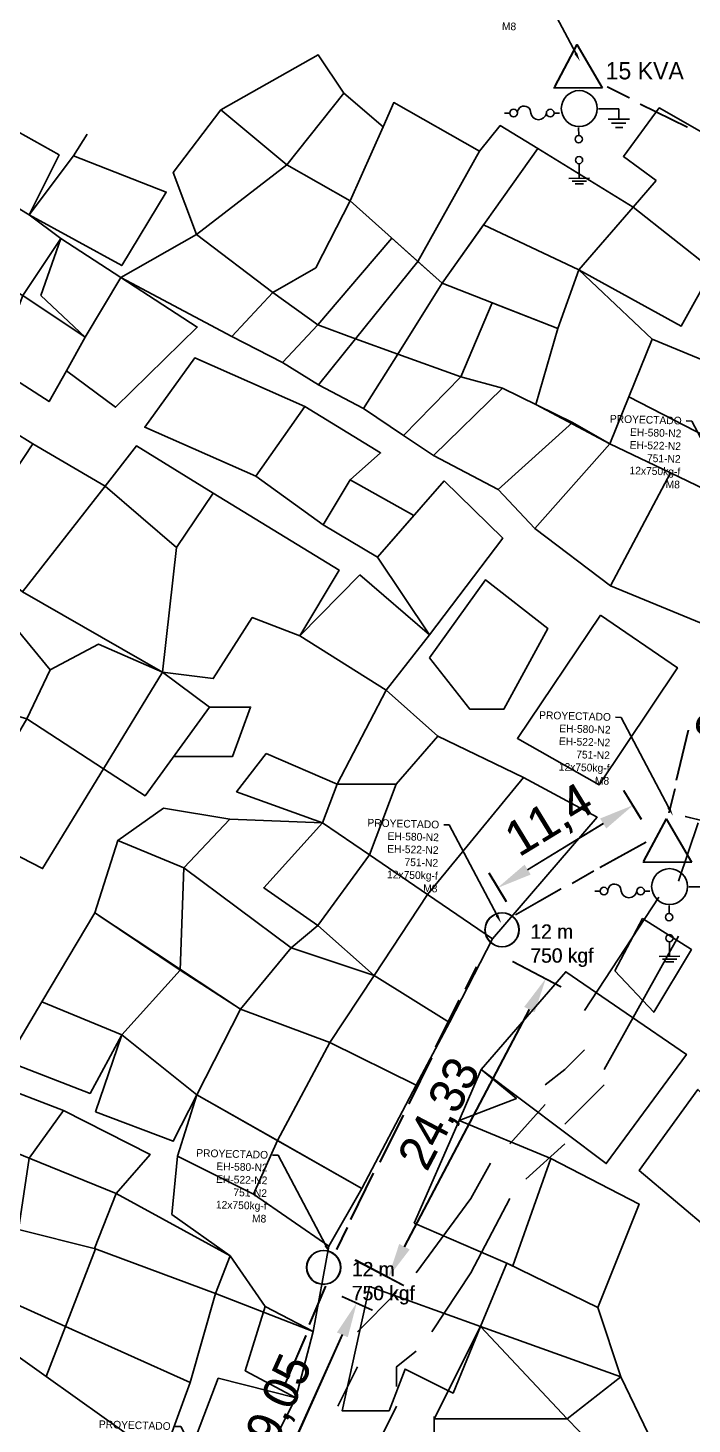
# Model space of a CAD drawing. Header units: millimetres. Extents: x -3588 to 75209, y -3737 to 38254.
# Drawn here: x 4585.4 to 4633.3, y 20793.7 to 20894.3 of the extents above; entities that cross this region are included whole.
import ezdxf
from ezdxf import colors
from ezdxf.entities.mleader import LeaderData, LeaderLine
from ezdxf.math import Vec2, Vec3

# ---------------------------------------------------------------- set-up
doc = ezdxf.new("R2010")
doc.units = ezdxf.units.MM
doc.linetypes.add('CONTINUA', pattern=[0])
doc.layers.add('Mancheta', color=255, linetype='Continuous')
doc.layers.add('P', color=253, linetype='Continuous')
doc.dimstyles.new('ISO-25', dxfattribs={"dimtxt": 2.5, "dimasz": 2.5, "dimexe": 1.25, "dimexo": 0.625, "dimtad": 1, "dimtxsty": 'Standard', "dimcen": 2.5, "dimadec": 0, "dimazin": 0, "dimtfac": 1, "dimtmove": 0, "dimatfit": 3, "dimfxl": 1, "dimarcsym": 0})

# ---------------------------------------------------------------- blocks, each defined once
blk = doc.blocks.new('*D259')
at = {"color": 0, "lineweight": -2, "transparency": 16777216}
for p, q in [((4577.37, 20795.4), (4575.55, 20792.34)), ((4593.36, 20783.24), (4578.34, 20792.14)), ((4596.69, 20783.96), (4594.87, 20780.89))]:
    blk.add_line(p, q, dxfattribs=at)
at = {"color": 0, "transparency": 16777216}
for points in [[(4578.55, 20792.5), (4578.13, 20791.78), (4576.19, 20793.42)], [(4593.57, 20783.6), (4593.15, 20782.88), (4595.51, 20781.97)]]:
    blk.add_solid(points, dxfattribs=at)
at = {"layer": 'Defpoints', "color": 0, "transparency": 16777216}
for p in [(4577.69, 20795.94), (4576.19, 20793.42), (4597.01, 20784.49)]:
    blk.add_point(p, dxfattribs=at)
at = {"color": 0, "transparency": 16777216, "insert": (4586.91, 20789.48), "char_height": 2.5, "attachment_point": 5, "rotation": 329.3458}
blk.add_mtext('22,45', dxfattribs=at)
blk = doc.blocks.new('*D270')
at = {"color": 0, "lineweight": -2, "transparency": 16777216}
for p, q in [((4608.1, 20802.88), (4610.29, 20801.89)), ((4608.13, 20800.13), (4602.37, 20787.31)), ((4600.29, 20785.5), (4602.48, 20784.52))]:
    blk.add_line(p, q, dxfattribs=at)
at = {"color": 0, "transparency": 16777216}
for points in [[(4607.75, 20800.3), (4608.51, 20799.96), (4609.15, 20802.41)], [(4601.99, 20787.48), (4602.75, 20787.14), (4601.34, 20785.03)]]:
    blk.add_solid(points, dxfattribs=at)
at = {"layer": 'Defpoints', "color": 0, "transparency": 16777216}
for p in [(4607.53, 20803.14), (4599.72, 20785.76), (4601.34, 20785.03)]:
    blk.add_point(p, dxfattribs=at)
at = {"color": 0, "transparency": 16777216, "insert": (4603.35, 20794.57), "char_height": 2.5, "attachment_point": 5, "rotation": 65.7999}
blk.add_mtext('19,05', dxfattribs=at)
blk = doc.blocks.new('*D271')
at = {"color": 0, "lineweight": -2, "transparency": 16777216}
for p, q in [((4620.39, 20827.04), (4623.89, 20825.2)), ((4612.6, 20806.47), (4621.61, 20823.57)), ((4609.05, 20805.52), (4612.54, 20803.67))]:
    blk.add_line(p, q, dxfattribs=at)
at = {"color": 0, "transparency": 16777216}
for points in [[(4621.25, 20823.77), (4621.98, 20823.38), (4622.78, 20825.79)], [(4612.23, 20806.66), (4612.97, 20806.27), (4611.43, 20804.26)]]:
    blk.add_solid(points, dxfattribs=at)
at = {"layer": 'Defpoints', "color": 0, "transparency": 16777216}
for p in [(4619.84, 20827.33), (4622.78, 20825.79), (4608.49, 20805.81)]:
    blk.add_point(p, dxfattribs=at)
at = {"color": 0, "transparency": 16777216, "insert": (4615.26, 20815.99), "char_height": 2.5, "attachment_point": 5, "rotation": 62.208}
blk.add_mtext('24,33', dxfattribs=at)
blk = doc.blocks.new('*D272')
at = {"color": 0, "lineweight": -2, "transparency": 16777216}
for p, q in [((4629.68, 20837.29), (4628.41, 20839.36)), ((4621.47, 20833.65), (4626.93, 20836.99)), ((4619.95, 20831.35), (4618.69, 20833.42))]:
    blk.add_line(p, q, dxfattribs=at)
at = {"color": 0, "transparency": 16777216}
for points in [[(4626.72, 20837.34), (4627.15, 20836.63), (4629.07, 20838.29)], [(4621.25, 20834.01), (4621.69, 20833.3), (4619.34, 20832.35)]]:
    blk.add_solid(points, dxfattribs=at)
at = {"layer": 'Defpoints', "color": 0, "transparency": 16777216}
for p in [(4629.07, 20838.29), (4630, 20836.75), (4620.28, 20830.81)]:
    blk.add_point(p, dxfattribs=at)
at = {"color": 0, "transparency": 16777216, "insert": (4623.12, 20837.1), "char_height": 2.5, "attachment_point": 5, "rotation": 31.4104}
blk.add_mtext('11,4', dxfattribs=at)
blk = doc.blocks.new('*D273')
at = {"color": 0, "lineweight": -2, "transparency": 16777216}
for p, q in [((4637.62, 20856.93), (4641.52, 20855.97)), ((4636.13, 20839.26), (4639.71, 20853.84)), ((4632.85, 20837.49), (4636.74, 20836.53))]:
    blk.add_line(p, q, dxfattribs=at)
at = {"color": 0, "transparency": 16777216}
for points in [[(4639.3, 20853.94), (4640.11, 20853.74), (4640.3, 20856.27)], [(4635.72, 20839.36), (4636.53, 20839.16), (4635.53, 20836.83)]]:
    blk.add_solid(points, dxfattribs=at)
at = {"layer": 'Defpoints', "color": 0, "transparency": 16777216}
for p in [(4637.01, 20857.08), (4640.3, 20856.27), (4632.24, 20837.64)]:
    blk.add_point(p, dxfattribs=at)
at = {"color": 0, "transparency": 16777216, "insert": (4635.89, 20847.05), "char_height": 2.5, "attachment_point": 5, "rotation": 76.2074}
blk.add_mtext('20,02', dxfattribs=at)
blk = doc.blocks.new('*D725')
at = {"color": 0, "lineweight": -2, "transparency": 16777216}
for p, q in [((4577.35, 20795.4), (4575.53, 20792.34)), ((4593.33, 20783.24), (4578.32, 20792.14)), ((4596.66, 20783.95), (4594.85, 20780.89))]:
    blk.add_line(p, q, dxfattribs=at)
at = {"color": 0, "transparency": 16777216}
for points in [[(4578.53, 20792.5), (4578.11, 20791.78), (4576.17, 20793.41)], [(4593.55, 20783.6), (4593.12, 20782.88), (4595.49, 20781.96)]]:
    blk.add_solid(points, dxfattribs=at)
at = {"layer": 'Defpoints', "color": 0, "transparency": 16777216}
for p in [(4577.67, 20795.94), (4576.17, 20793.41), (4596.98, 20784.49)]:
    blk.add_point(p, dxfattribs=at)
at = {"color": 0, "transparency": 16777216, "insert": (4586.89, 20789.48), "char_height": 2.5, "attachment_point": 5, "rotation": 329.3458}
blk.add_mtext('22,45', dxfattribs=at)
blk = doc.blocks.new('*D736')
at = {"color": 0, "lineweight": -2, "transparency": 16777216}
for p, q in [((4608.08, 20802.88), (4610.27, 20801.89)), ((4608.1, 20800.12), (4602.34, 20787.31)), ((4600.26, 20785.5), (4602.46, 20784.51))]:
    blk.add_line(p, q, dxfattribs=at)
at = {"color": 0, "transparency": 16777216}
for points in [[(4607.72, 20800.29), (4608.48, 20799.95), (4609.13, 20802.4)], [(4601.96, 20787.48), (4602.72, 20787.13), (4601.32, 20785.03)]]:
    blk.add_solid(points, dxfattribs=at)
at = {"layer": 'Defpoints', "color": 0, "transparency": 16777216}
for p in [(4607.51, 20803.13), (4599.69, 20785.75), (4601.32, 20785.03)]:
    blk.add_point(p, dxfattribs=at)
at = {"color": 0, "transparency": 16777216, "insert": (4603.32, 20794.57), "char_height": 2.5, "attachment_point": 5, "rotation": 65.7999}
blk.add_mtext('19,05', dxfattribs=at)
blk = doc.blocks.new('*D737')
at = {"color": 0, "lineweight": -2, "transparency": 16777216}
for p, q in [((4620.37, 20827.04), (4623.86, 20825.2)), ((4612.58, 20806.47), (4621.59, 20823.57)), ((4609.02, 20805.51), (4612.52, 20803.67))]:
    blk.add_line(p, q, dxfattribs=at)
at = {"color": 0, "transparency": 16777216}
for points in [[(4621.22, 20823.76), (4621.96, 20823.38), (4622.76, 20825.78)], [(4612.21, 20806.66), (4612.94, 20806.27), (4611.41, 20804.25)]]:
    blk.add_solid(points, dxfattribs=at)
at = {"layer": 'Defpoints', "color": 0, "transparency": 16777216}
for p in [(4619.82, 20827.33), (4622.76, 20825.78), (4608.47, 20805.8)]:
    blk.add_point(p, dxfattribs=at)
at = {"color": 0, "transparency": 16777216, "insert": (4615.24, 20815.99), "char_height": 2.5, "attachment_point": 5, "rotation": 62.208}
blk.add_mtext('24,33', dxfattribs=at)
blk = doc.blocks.new('*D738')
at = {"color": 0, "lineweight": -2, "transparency": 16777216}
for p, q in [((4629.66, 20837.28), (4628.39, 20839.35)), ((4621.45, 20833.65), (4626.91, 20836.98)), ((4619.93, 20831.34), (4618.66, 20833.41))]:
    blk.add_line(p, q, dxfattribs=at)
at = {"color": 0, "transparency": 16777216}
for points in [[(4626.69, 20837.34), (4627.13, 20836.63), (4629.04, 20838.29)], [(4621.23, 20834), (4621.67, 20833.29), (4619.31, 20832.35)]]:
    blk.add_solid(points, dxfattribs=at)
at = {"layer": 'Defpoints', "color": 0, "transparency": 16777216}
for p in [(4629.04, 20838.29), (4629.98, 20836.75), (4620.25, 20830.81)]:
    blk.add_point(p, dxfattribs=at)
at = {"color": 0, "transparency": 16777216, "insert": (4623.09, 20837.09), "char_height": 2.5, "attachment_point": 5, "rotation": 31.4104}
blk.add_mtext('11,4', dxfattribs=at)
blk = doc.blocks.new('*D739')
at = {"color": 0, "lineweight": -2, "transparency": 16777216}
for p, q in [((4637.6, 20856.93), (4641.49, 20855.97)), ((4636.1, 20839.26), (4639.68, 20853.84)), ((4632.83, 20837.49), (4636.72, 20836.53))]:
    blk.add_line(p, q, dxfattribs=at)
at = {"color": 0, "transparency": 16777216}
for points in [[(4639.28, 20853.94), (4640.09, 20853.74), (4640.28, 20856.27)], [(4635.7, 20839.36), (4636.51, 20839.16), (4635.51, 20836.83)]]:
    blk.add_solid(points, dxfattribs=at)
at = {"layer": 'Defpoints', "color": 0, "transparency": 16777216}
for p in [(4636.99, 20857.07), (4640.28, 20856.27), (4632.22, 20837.64)]:
    blk.add_point(p, dxfattribs=at)
at = {"color": 0, "transparency": 16777216, "insert": (4635.87, 20847.04), "char_height": 2.5, "attachment_point": 5, "rotation": 76.2074}
blk.add_mtext('20,02', dxfattribs=at)

msp = doc.modelspace()

# ---------------------------------------------------------------- linework, layer by layer
at = {"color": 10}
for p, q in [((4623.397, 20890.09), (4625.023, 20893.145)), ((4623.419, 20890.093), (4625.046, 20893.149)), ((4625.023, 20893.145), (4626.845, 20890.025)), ((4625.046, 20893.149), (4626.868, 20890.028)), ((4626.845, 20890.025), (4623.344, 20890.025)), ((4626.868, 20890.028), (4623.367, 20890.028)), ((4627.192, 20890.081), (4628.792, 20889.303)), ((4627.215, 20890.085), (4628.814, 20889.306)), ((4626.572, 20888.508), (4628.049, 20888.507)), ((4628.049, 20888.507), (4628.049, 20887.772)), ((4629.581, 20888.839), (4632.98, 20887.185)), ((4629.604, 20888.843), (4633.003, 20887.189)), ((4619.795, 20888.194), (4620.18, 20888.194)), ((4623.37, 20888.194), (4623.759, 20888.194)), ((4627.263, 20887.751), (4628.812, 20887.75)), ((4627.507, 20887.477), (4628.55, 20887.477)), ((4625.146, 20887.154), (4625.151, 20886.577)), ((4627.797, 20887.148), (4628.323, 20887.148)), ((4625.181, 20884.548), (4625.192, 20883.497)), ((4625.938, 20883.506), (4624.444, 20883.489)), ((4625.707, 20883.298), (4624.682, 20883.286)), ((4625.489, 20883.095), (4624.899, 20883.088)), ((4633.051, 20843.709), (4632.168, 20840.107)), ((4633.073, 20843.712), (4632.191, 20840.11)), ((4632.073, 20839.488), (4631.65, 20837.76)), ((4632.096, 20839.492), (4631.672, 20837.764)), ((4629.824, 20834.262), (4631.451, 20837.317)), ((4629.847, 20834.265), (4631.474, 20837.321)), ((4631.451, 20837.317), (4633.273, 20834.197)), ((4631.474, 20837.321), (4633.295, 20834.2)), ((4626.674, 20833.8), (4629.983, 20835.629)), ((4626.697, 20833.803), (4630.006, 20835.633)), ((4633.273, 20834.197), (4629.771, 20834.197)), ((4633.295, 20834.2), (4629.794, 20834.2)), ((4626.227, 20833.554), (4624.685, 20832.666)), ((4626.25, 20833.558), (4624.708, 20832.67)), ((4623.859, 20832.273), (4620.582, 20830.387)), ((4623.881, 20832.277), (4620.605, 20830.391)), ((4626.308, 20832.104), (4626.693, 20832.104)), ((4629.883, 20832.104), (4630.272, 20832.104)), ((4633.085, 20832.418), (4634.562, 20832.417)), ((4631.659, 20831.064), (4631.664, 20830.487)), ((4631.694, 20828.458), (4631.705, 20827.408)), ((4632.451, 20827.416), (4630.957, 20827.399)), ((4632.22, 20827.208), (4631.195, 20827.196)), ((4617.76, 20826.632), (4616.971, 20825.037)), ((4617.782, 20826.636), (4616.994, 20825.041)), ((4632.002, 20827.005), (4631.412, 20826.999)), ((4616.503, 20824.251), (4614.828, 20820.861)), ((4616.526, 20824.254), (4614.851, 20820.865)), ((4614.548, 20820.09), (4612.905, 20816.765)), ((4614.571, 20820.094), (4612.928, 20816.769)), ((4612.496, 20815.959), (4610.822, 20812.569)), ((4612.519, 20815.962), (4610.845, 20812.573)), ((4610.339, 20811.765), (4608.696, 20808.44)), ((4610.362, 20811.769), (4608.719, 20808.444)), ((4608.469, 20807.858), (4607.681, 20806.262)), ((4608.492, 20807.861), (4607.704, 20806.266)), ((4606.896, 20803.619), (4605.72, 20800.861)), ((4606.919, 20803.623), (4605.743, 20800.865)), ((4605.481, 20800.076), (4604.021, 20796.667)), ((4605.504, 20800.08), (4604.043, 20796.671))]:
    msp.add_line(p, q, dxfattribs=at)
at = {"color": 4}
for points in [[(4599.365, 20888.434), (4606.372, 20892.394), (4608.211, 20889.638), (4604.121, 20884.458)], [(4608.688, 20881.87), (4611.053, 20887.215), (4608.211, 20889.638)], [(4611.053, 20887.215), (4611.821, 20888.951), (4618.003, 20885.46), (4613.56, 20877.502), (4615.316, 20875.928), (4622.199, 20885.634), (4619.489, 20887.294), (4618.003, 20885.46)], [(4630.723, 20883.337), (4628.374, 20885.076), (4630.952, 20888.571), (4637.396, 20884.892), (4634.79, 20876.887)], [(4599.365, 20888.434), (4595.92, 20883.925), (4597.603, 20879.452), (4604.121, 20884.458), (4599.365, 20888.434)], [(4622.199, 20885.634), (4629.073, 20881.424), (4625.17, 20876.901), (4623.657, 20872.674), (4615.316, 20875.928), (4618.296, 20880.131), (4625.17, 20876.901)], [(4604.121, 20884.458), (4608.688, 20881.87), (4606.195, 20877.035), (4603.099, 20875.27)], [(4629.073, 20881.424), (4630.723, 20883.337)], [(4612.11, 20870.816), (4615.316, 20875.928), (4608.688, 20881.87)], [(4629.073, 20881.424), (4634.79, 20876.887), (4632.537, 20872.843), (4625.17, 20876.901)], [(4597.603, 20879.452), (4592.145, 20876.351), (4600.142, 20872.082), (4603.099, 20875.27), (4597.603, 20879.452)], [(4606.337, 20872.926), (4609.418, 20876.537), (4611.679, 20879.188), (4615.316, 20875.928), (4612.11, 20870.816), (4609.052, 20871.918), (4613.56, 20877.502), (4611.679, 20879.188)], [(4616.662, 20869.174), (4618.909, 20874.526), (4623.657, 20872.674), (4622.06, 20867.179), (4627.392, 20864.353), (4628.763, 20867.743), (4630.438, 20871.887), (4625.17, 20876.901), (4630.438, 20871.887), (4641.675, 20867.256), (4639.204, 20862.353), (4628.763, 20867.743)], [(4603.803, 20870.206), (4600.142, 20872.082), (4603.099, 20875.27), (4606.337, 20872.926)], [(4606.384, 20868.612), (4603.803, 20870.206), (4606.337, 20872.926), (4609.052, 20871.918)], [(4612.11, 20870.816), (4609.052, 20871.918), (4606.384, 20868.612), (4609.647, 20866.891)], [(4612.532, 20864.954), (4609.647, 20866.891), (4612.11, 20870.816), (4616.662, 20869.174)], [(4619.66, 20868.356), (4616.662, 20869.174), (4612.532, 20864.954), (4614.675, 20863.515)], [(4619.334, 20861.049), (4614.675, 20863.515), (4619.66, 20868.356), (4624.691, 20865.889)], [(4621.989, 20858.256), (4619.334, 20861.049), (4624.691, 20865.889), (4627.392, 20864.353)], [(4627.439, 20854.113), (4621.989, 20858.256), (4627.392, 20864.353), (4631.771, 20862.259)], [(4627.439, 20854.113), (4634.799, 20851.088), (4638.06, 20859.233), (4631.771, 20862.259), (4627.439, 20854.113)], [(4614.392, 20848.919), (4617.297, 20845.224), (4619.763, 20845.224), (4622.933, 20851.031), (4618.442, 20854.55), (4614.392, 20848.919)], [(4626.719, 20851.998), (4620.732, 20843.112), (4626.631, 20839.769), (4632.267, 20848.215), (4626.719, 20851.998)], [(4607.216, 20821.196), (4613.439, 20818.123), (4609.507, 20810.678), (4597.628, 20817.429), (4600.764, 20823.598), (4607.216, 20821.196)], [(4590.321, 20816.204), (4595.921, 20814.072), (4597.628, 20817.429), (4592.221, 20821.738), (4590.321, 20816.204)], [(4603.442, 20814.125), (4607.216, 20821.196)], [(4596.241, 20813.006), (4597.628, 20817.429), (4603.442, 20814.125), (4601.717, 20810.257), (4596.241, 20813.006)], [(4603.442, 20814.125), (4609.507, 20810.678), (4607.131, 20806.511)], [(4596.241, 20813.006), (4595.818, 20808.796), (4600.017, 20805.805), (4602.558, 20802.156)], [(4591.812, 20810.303), (4600.017, 20805.805), (4598.979, 20803.087)], [(4601.717, 20810.257), (4607.131, 20806.511), (4606.01, 20800.358), (4598.979, 20803.087)], [(4588.16, 20800.71), (4597.138, 20796.691), (4598.979, 20803.087), (4590.256, 20806.341)], [(4602.558, 20802.156), (4601.112, 20797.528), (4604.771, 20795.575), (4606.01, 20800.358), (4602.558, 20802.156)], [(4599.152, 20796.997), (4596.83, 20790.859), (4601.1, 20788.388), (4604.771, 20795.575), (4599.152, 20796.997)]]:
    msp.add_lwpolyline(points, dxfattribs=at)
at = {"color": 3}
for points in [[(4580.433, 20883.935), (4585.536, 20880.862), (4587.695, 20885.177), (4583.508, 20887.531), (4580.433, 20883.935)], [(4588.742, 20885.112), (4595.416, 20882.497), (4592.21, 20877.201), (4585.536, 20880.862), (4588.742, 20885.112)], [(4580.433, 20883.935), (4578.535, 20878.574), (4585.078, 20875.044), (4587.826, 20879.163), (4585.536, 20880.862)], [(4586.387, 20875.044), (4589.571, 20872.036), (4592.145, 20876.351), (4587.826, 20879.163), (4586.387, 20875.044)], [(4592.145, 20876.351), (4597.653, 20872.765), (4591.758, 20866.992), (4588.219, 20869.618), (4589.571, 20872.036)], [(4583.115, 20869.869), (4586.976, 20867.395), (4588.219, 20869.618), (4589.571, 20872.036), (4585.078, 20875.044), (4583.115, 20869.869)], [(4579.926, 20868.012), (4585.798, 20864.363), (4583.188, 20860.41), (4579.045, 20863.34), (4577.766, 20864.245)], [(4583.188, 20860.41), (4580.916, 20856.968), (4585.067, 20853.679), (4591.01, 20861.303), (4585.798, 20864.363)]]:
    msp.add_lwpolyline(points, dxfattribs=at)
for points in [[(4588.742, 20885.112), (4589.724, 20886.681)], [(4616.525, 20815.571), (4618.127, 20819.253), (4620.655, 20817.156), (4616.525, 20815.571)]]:
    msp.add_lwpolyline(points)
at = {"color": 5}
for points in [[(4593.875, 20865.548), (4601.888, 20862.028), (4593.875, 20865.548), (4597.485, 20870.563), (4605.41, 20867.043)], [(4601.888, 20862.028), (4605.41, 20867.043), (4610.869, 20863.7), (4608.668, 20861.765), (4606.731, 20858.509), (4601.888, 20862.028)], [(4591.01, 20861.303), (4593.273, 20864.206), (4598.806, 20860.797)], [(4591.01, 20861.303), (4596.163, 20856.885), (4595.153, 20847.892), (4585.067, 20853.679)], [(4608.668, 20861.765), (4606.731, 20858.509), (4610.638, 20856.192), (4613.27, 20859.193), (4608.668, 20861.765)], [(4615.448, 20861.677), (4619.675, 20857.541), (4614.392, 20850.591), (4610.638, 20856.192), (4615.448, 20861.677)], [(4596.163, 20856.885), (4598.806, 20860.797), (4607.876, 20855.254), (4605.058, 20850.503), (4601.624, 20851.822), (4598.806, 20847.423), (4595.153, 20847.892)], [(4609.373, 20854.902), (4614.392, 20850.591), (4611.283, 20846.592), (4605.058, 20850.503), (4609.373, 20854.902)], [(4583.382, 20852.494), (4587.044, 20848.048), (4585.367, 20844.535), (4579.581, 20846.178)], [(4590.9, 20840.926), (4595.153, 20847.892), (4590.527, 20849.904), (4587.044, 20848.048)], [(4590.9, 20840.926), (4593.891, 20838.976), (4598.539, 20845.379), (4595.153, 20847.892)], [(4607.738, 20839.823), (4611.992, 20839.823), (4614.986, 20843.286), (4611.283, 20846.592), (4607.738, 20839.823)], [(4598.539, 20845.379), (4601.498, 20845.379), (4600.199, 20841.823), (4595.958, 20841.823)], [(4581.085, 20837.199), (4585.367, 20844.535), (4590.9, 20840.926), (4586.504, 20833.726), (4584.222, 20834.926)], [(4614.986, 20843.286), (4621.18, 20840.291), (4614.259, 20831.865), (4610.068, 20834.721), (4611.992, 20839.823)], [(4602.618, 20842.027), (4600.491, 20839.272), (4606.692, 20837.023), (4607.738, 20839.823), (4602.618, 20842.027)], [(4621.18, 20840.291), (4626.475, 20837.428), (4618.947, 20828.669)], [(4590.263, 20830.537), (4591.921, 20835.749), (4596.681, 20833.777), (4596.416, 20826.413), (4600.764, 20823.598), (4604.431, 20828.006), (4596.681, 20833.777), (4604.431, 20828.006), (4610.399, 20826.018), (4607.216, 20821.196), (4613.439, 20818.123), (4615.825, 20822.642), (4610.399, 20826.018), (4614.259, 20831.865), (4618.947, 20828.669), (4615.825, 20822.642), (4610.399, 20826.018), (4614.259, 20831.865), (4610.068, 20834.721), (4606.347, 20829.626), (4610.399, 20826.018), (4606.347, 20829.626), (4610.068, 20834.721), (4606.692, 20837.023), (4602.442, 20832.35), (4606.347, 20829.626), (4604.431, 20828.006), (4596.681, 20833.777), (4600.01, 20837.282), (4606.692, 20837.023)], [(4591.921, 20835.749), (4595.229, 20838.085), (4600.01, 20837.282)], [(4590.55, 20830.344), (4596.416, 20826.413), (4592.221, 20821.738), (4586.455, 20824.122), (4590.263, 20830.537), (4600.764, 20823.598)], [(4583.92, 20819.851), (4589.935, 20817.517), (4592.221, 20821.738), (4586.455, 20824.122), (4583.92, 20819.851)], [(4580.317, 20814.992), (4582.864, 20818.256), (4588.01, 20816.29), (4585.538, 20812.862)], [(4588.01, 20816.29), (4594.266, 20813.114), (4591.812, 20810.303)], [(4580.317, 20814.992), (4585.538, 20812.862), (4584.762, 20807.7)], [(4585.538, 20812.862), (4591.812, 20810.303), (4590.256, 20806.341)], [(4583.147, 20802.974), (4588.16, 20800.71), (4590.325, 20806.315), (4584.762, 20807.7)], [(4577.766, 20806.002), (4576.871, 20804.142), (4582.2, 20800.351), (4583.147, 20802.974), (4582.2, 20800.351), (4586.767, 20797.102), (4588.16, 20800.71), (4586.767, 20797.102), (4595.128, 20791.154), (4597.138, 20796.691)]]:
    msp.add_lwpolyline(points, dxfattribs=at)
at = {"color": 200}
for points in [[(4627.758, 20826.367), (4629.759, 20830.124), (4633.279, 20827.886), (4630.559, 20823.369), (4627.758, 20826.367)], [(4618.127, 20819.253), (4627.133, 20812.46), (4632.913, 20820.33), (4624.211, 20826.295), (4618.127, 20819.253)], [(4634.752, 20807.533), (4638.685, 20813.074), (4633.744, 20817.81), (4629.508, 20811.966), (4634.752, 20807.533)], [(4613.299, 20808.158), (4620.396, 20805.096), (4623.138, 20812.831), (4616.525, 20815.571), (4613.299, 20808.158)], [(4626.518, 20802.09), (4629.508, 20809.548), (4623.138, 20812.831)], [(4628.185, 20797.086), (4618.075, 20800.716), (4619.964, 20805.282), (4626.518, 20802.09), (4628.185, 20797.086)], [(4610.076, 20803.593), (4608.092, 20794.642), (4611.484, 20794.642), (4612.636, 20797.647), (4616.091, 20795.921), (4618.075, 20800.716), (4610.076, 20803.593)], [(4614.724, 20794.226), (4614.724, 20788.508), (4621.285, 20788.508), (4626.005, 20792.338), (4624.316, 20794.065), (4614.724, 20794.065), (4618.075, 20800.716), (4624.316, 20794.065), (4628.185, 20797.086), (4634.464, 20784.079), (4629.21, 20778.127)]]:
    msp.add_lwpolyline(points, dxfattribs=at)
at = {"color": 10}
for centre, radius in [((4625.19, 20888.523), 1.294), ((4620.457, 20888.201), 0.276), ((4623.094, 20888.197), 0.276), ((4625.151, 20886.313), 0.263), ((4625.175, 20884.807), 0.26), ((4631.703, 20832.433), 1.294), ((4626.97, 20832.111), 0.276), ((4629.607, 20832.107), 0.276), ((4619.617, 20829.318), 1.222), ((4619.64, 20829.322), 1.222), ((4631.664, 20830.223), 0.263), ((4631.688, 20828.718), 0.26), ((4606.75, 20804.98), 1.222), ((4606.772, 20804.984), 1.222)]:
    msp.add_circle(centre, radius, dxfattribs=at)
for centre, radius, start, end in [((4621.213, 20888.222), 0.481, 356.0473, 179.98075), ((4622.255, 20888.288), 0.571, 190.00363, 350.3175), ((4627.726, 20832.132), 0.481, 356.0473, 179.98075), ((4628.768, 20832.199), 0.571, 190.00363, 350.3175)]:
    msp.add_arc(centre, radius, start, end, dxfattribs=at)
at = {"layer": 'P'}
for points in [[(4632.344, 20832.813), (4633.752, 20837.038)], [(4625.574, 20823.499), (4630.935, 20831.677)], [(4632.344, 20828.86), (4626.983, 20819.258)], [(4622.742, 20818.137), (4624.15, 20819.258), (4625.574, 20820.666)], [(4626.983, 20818.137), (4624.15, 20815.305)], [(4620.197, 20813.896), (4622.742, 20816.713)], [(4624.15, 20813.896), (4621.333, 20811.352)], [(4613.427, 20804.582), (4617.38, 20809.944), (4618.789, 20812.488)], [(4620.197, 20809.944), (4617.38, 20804.582), (4614.564, 20800.341)], [(4609.202, 20800.341), (4612.019, 20803.174)], [(4613.427, 20798.933), (4612.019, 20797.813), (4612.019, 20796.388)], [(4607.778, 20794.98), (4609.202, 20797.813)], [(4612.019, 20794.98), (4610.611, 20792.163), (4610.611, 20791.027)]]:
    msp.add_lwpolyline(points, dxfattribs=at)

# ---------------------------------------------------------------- texts
at = {"color": 10, "attachment_point": 1}
for s, width, gutter_width, insert, char_height in [('15 KVA', 17.75852, 6.215, (4627.09, 20891.87), 1.243), ('12 m^J750 kgf ', 21.10344, 5.166, (4621.665, 20829.703), 1.03321), ('12 m^J750 kgf ', 21.10344, 5.166, (4621.688, 20829.706), 1.03321), ('12 m^J750 kgf ', 21.10344, 5.166, (4608.797, 20805.365), 1.03321), ('12 m^J750 kgf ', 21.10344, 5.166, (4608.82, 20805.368), 1.03321)]:
    msp.add_mtext_dynamic_manual_height_columns(s, width=width, gutter_width=gutter_width, heights=[0], dxfattribs=dict(at, insert=insert, char_height=char_height))

# ---------------------------------------------------------------- dimensions: what is measured, and where the dimension line sits
at = {"color": 1}
for p1, p2, distance, picture, middle in [((4632.219, 20837.636), (4636.991, 20857.075), -3.387, '*D739', (4635.871, 20847.045)), ((4632.242, 20837.639), (4637.014, 20857.079), -3.387, '*D273', (4635.893, 20847.048)), ((4620.253, 20830.809), (4629.981, 20836.75), 1.801, '*D738', (4623.093, 20837.094)), ((4620.276, 20830.813), (4630.004, 20836.753), 1.801, '*D272', (4623.116, 20837.098)), ((4608.471, 20805.803), (4619.817, 20827.331), -3.323, '*D737', (4615.241, 20815.989)), ((4608.494, 20805.807), (4619.84, 20827.335), -3.323, '*D271', (4615.263, 20815.993)), ((4607.505, 20803.133), (4599.695, 20785.754), 1.779, '*D736', (4603.323, 20794.568)), ((4607.528, 20803.137), (4599.718, 20785.758), 1.779, '*D270', (4603.346, 20794.572)), ((4596.983, 20784.49), (4577.666, 20795.938), 2.937, '*D725', (4586.889, 20789.48)), ((4597.006, 20784.494), (4577.689, 20795.942), 2.937, '*D259', (4586.912, 20789.483))]:
    dim = msp.add_aligned_dim(p1=p1, p2=p2, distance=distance, dimstyle='ISO-25', dxfattribs=at)
    dim.commit()
    dim.dimension.update_dxf_attribs({"geometry": picture, "text_midpoint": middle})

# ---------------------------------------------------------------- leaders
at = {"layer": 'Mancheta', "color": 1, "linetype": 'CONTINUA'}
ml = msp.add_multileader_mtext('Standard', dxfattribs=at)
ml.set_content('PROYECTADO\\PEH-580-N2\\PEH-522-N2\\P751-N2    \\P12x750kg-f\\PM8', color=1)
ml.set_leader_properties()
ml.build(insert=Vec2(0, 0))
ml.multileader.update_dxf_attribs({"arrow_head_size": 0.648})
ctx = ml.context
ctx.base_point, ctx.char_height, ctx.arrow_head_size, ctx.landing_gap_size, ctx.plane_origin, ctx.plane_x_axis, ctx.plane_y_axis = Vec3(4615.104, 20899.2), 0.5529, 0.648, 0.324, Vec3(4622.938, 20907.787), Vec3(0.9996111, -0.027885), Vec3(0.027885, 0.9996111)
ctx.text_align_type = 2
notes = []
notes.append((ctx, [(0, (1, 1, 0), (4621.496, 20899.021), (-0.9996111, 0.027885), 0.401, [(0, [(4625.239, 20891.932)], 0, [])])]))
ctx.mtext.insert, ctx.mtext.text_direction, ctx.mtext.rotation, ctx.mtext.width, ctx.mtext.alignment, ctx.mtext.flow_direction = Vec3(4620.779, 20899.322), Vec3(0.9996111, -0.027885), 6.2552967, 5.37864, 3, 5
ml = msp.add_multileader_mtext('Standard', dxfattribs=at)
ml.set_content('PROYECTADO\\PEH-580-N2\\PEH-522-N2\\P751-N2    \\P12x750kg-f\\PM8', color=1)
ml.set_leader_properties()
ml.build(insert=Vec2(0, 0))
ml.multileader.update_dxf_attribs({"arrow_head_size": 0.648})
ctx = ml.context
ctx.base_point, ctx.char_height, ctx.arrow_head_size, ctx.landing_gap_size, ctx.plane_origin, ctx.plane_x_axis, ctx.plane_y_axis = Vec3(4626.906, 20866.175), 0.5529, 0.648, 0.324, Vec3(4634.74, 20874.762), Vec3(0.9996111, -0.027885), Vec3(0.027885, 0.9996111)
ctx.text_align_type = 2
notes.append((ctx, [(0, (1, 1, 0), (4633.298, 20865.997), (-0.9996111, 0.027885), 0.401, [(0, [(4637.041, 20858.907)], 0, [])])]))
ctx.mtext.insert, ctx.mtext.text_direction, ctx.mtext.rotation, ctx.mtext.width, ctx.mtext.alignment, ctx.mtext.flow_direction = Vec3(4632.581, 20866.298), Vec3(0.9996111, -0.027885), 6.2552967, 5.37864, 3, 5
ml = msp.add_multileader_mtext('Standard', dxfattribs=at)
ml.set_content('PROYECTADO\\PEH-580-N2\\PEH-522-N2\\P751-N2    \\P12x750kg-f\\PM8', color=1)
ml.set_leader_properties()
ml.build(insert=Vec2(0, 0))
ml.multileader.update_dxf_attribs({"arrow_head_size": 0.648})
ctx = ml.context
ctx.base_point, ctx.char_height, ctx.arrow_head_size, ctx.landing_gap_size, ctx.plane_origin, ctx.plane_x_axis, ctx.plane_y_axis = Vec3(4621.807, 20844.812), 0.5529, 0.648, 0.324, Vec3(4629.641, 20853.399), Vec3(0.9996111, -0.027885), Vec3(0.027885, 0.9996111)
ctx.text_align_type = 2
notes.append((ctx, [(0, (1, 1, 0), (4628.199, 20844.633), (-0.9996111, 0.027885), 0.401, [(0, [(4631.942, 20837.544)], 0, [])])]))
ctx.mtext.insert, ctx.mtext.text_direction, ctx.mtext.rotation, ctx.mtext.width, ctx.mtext.alignment, ctx.mtext.flow_direction = Vec3(4627.482, 20844.935), Vec3(0.9996111, -0.027885), 6.2552967, 5.37864, 3, 5
ml = msp.add_multileader_mtext('Standard', dxfattribs=at)
ml.set_content('PROYECTADO\\PEH-580-N2\\PEH-522-N2\\P751-N2    \\P12x750kg-f\\PM8', color=1)
ml.set_leader_properties()
ml.build(insert=Vec2(0, 0))
ml.multileader.update_dxf_attribs({"arrow_head_size": 0.648})
ctx = ml.context
ctx.base_point, ctx.char_height, ctx.arrow_head_size, ctx.landing_gap_size, ctx.plane_origin, ctx.plane_x_axis, ctx.plane_y_axis = Vec3(4609.429, 20837.053), 0.5529, 0.648, 0.324, Vec3(4617.262, 20845.64), Vec3(0.9996111, -0.027885), Vec3(0.027885, 0.9996111)
ctx.text_align_type = 2
notes.append((ctx, [(0, (1, 1, 0), (4615.82, 20836.874), (-0.9996111, 0.027885), 0.401, [(0, [(4619.564, 20829.785)], 0, [])])]))
ctx.mtext.insert, ctx.mtext.text_direction, ctx.mtext.rotation, ctx.mtext.width, ctx.mtext.alignment, ctx.mtext.flow_direction = Vec3(4615.103, 20837.176), Vec3(0.9996111, -0.027885), 6.2552967, 5.37864, 3, 5
ml = msp.add_multileader_mtext('Standard', dxfattribs=at)
ml.set_content('PROYECTADO\\PEH-580-N2\\PEH-522-N2\\P751-N2    \\P12x750kg-f\\PM8', color=1)
ml.set_leader_properties()
ml.build(insert=Vec2(0, 0))
ml.multileader.update_dxf_attribs({"arrow_head_size": 0.648})
ctx = ml.context
ctx.base_point, ctx.char_height, ctx.arrow_head_size, ctx.landing_gap_size, ctx.plane_origin, ctx.plane_x_axis, ctx.plane_y_axis = Vec3(4597.092, 20813.246), 0.5529, 0.648, 0.324, Vec3(4604.925, 20821.833), Vec3(0.9996111, -0.027885), Vec3(0.027885, 0.9996111)
ctx.text_align_type = 2
notes.append((ctx, [(0, (1, 1, 0), (4603.483, 20813.068), (-0.9996111, 0.027885), 0.401, [(0, [(4607.227, 20805.978)], 0, [])])]))
ctx.mtext.insert, ctx.mtext.text_direction, ctx.mtext.rotation, ctx.mtext.width, ctx.mtext.alignment, ctx.mtext.flow_direction = Vec3(4602.766, 20813.369), Vec3(0.9996111, -0.027885), 6.2552967, 5.37864, 3, 5
ml = msp.add_multileader_mtext('Standard', dxfattribs=at)
ml.set_content('PROYECTADO\\PEH-580-N2\\PEH-522-N2\\P751-N2    \\P12x750kg-f\\PM8', color=1)
ml.set_leader_properties()
ml.build(insert=Vec2(0, 0))
ml.multileader.update_dxf_attribs({"arrow_head_size": 0.648})
ctx = ml.context
ctx.base_point, ctx.char_height, ctx.arrow_head_size, ctx.landing_gap_size, ctx.plane_origin, ctx.plane_x_axis, ctx.plane_y_axis = Vec3(4590.071, 20793.688), 0.5529, 0.648, 0.324, Vec3(4597.904, 20802.276), Vec3(0.9996111, -0.027885), Vec3(0.027885, 0.9996111)
ctx.text_align_type = 2
notes.append((ctx, [(0, (1, 1, 0), (4596.462, 20793.51), (-0.9996111, 0.027885), 0.401, [(0, [(4600.205, 20786.421)], 0, [])])]))
ctx.mtext.insert, ctx.mtext.text_direction, ctx.mtext.rotation, ctx.mtext.width, ctx.mtext.alignment, ctx.mtext.flow_direction = Vec3(4595.745, 20793.811), Vec3(0.9996111, -0.027885), 6.2552967, 5.37864, 3, 5
for ctx, leaders in notes:
    for number, flags, end, landing, length, lines in leaders:
        leader = LeaderData()
        leader.index, (leader.has_last_leader_line, leader.has_dogleg_vector, leader.attachment_direction) = number, flags
        leader.last_leader_point, leader.dogleg_vector, leader.dogleg_length = Vec3(end), Vec3(landing), length
        for number, points, colour, breaks in lines:
            line = LeaderLine()
            line.index, line.vertices, line.color, line.breaks = number, Vec3.list(points), colors.encode_raw_color(colour), breaks
            leader.lines.append(line)
        ctx.leaders.append(leader)

doc.saveas('drawing.dxf')
